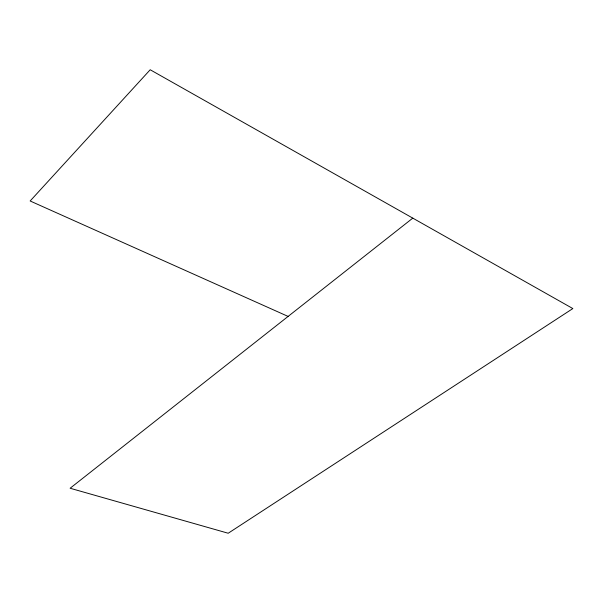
<?xml version="1.0" encoding="UTF-8"?>
<svg xmlns="http://www.w3.org/2000/svg" width="603" height="603" viewBox="0 0 603 603"><rect width="100%" height="100%" fill="white"/><g stroke="black" fill="none" stroke-linecap="round" stroke-linejoin="round"><path stroke-width="0.9" d="M412.791 218.128L70.121 488.249L228.198 533.24L572.85 308.563L150.2 69.76L30.15 200.987L288.098 316.417"/></g></svg>
